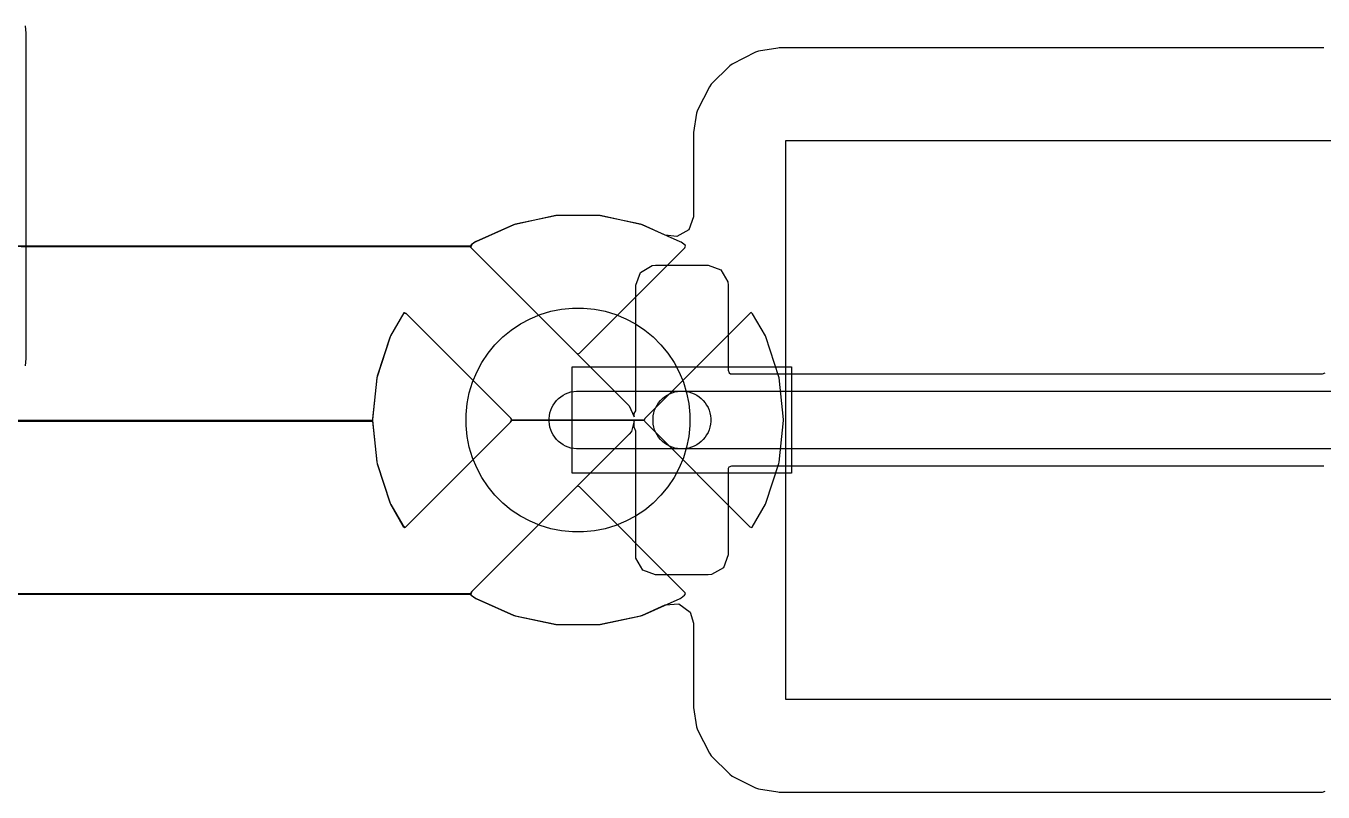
# Model space of a CAD drawing. Extents: x 124579 to 173950, y -108350 to -87650.
# Drawn here: x 164700 to 170317, y -95230 to -91915 of the extents above; entities that cross this region are included whole.
import ezdxf

# ---------------------------------------------------------------- set-up
doc = ezdxf.new("R2010")
doc.units = 0
doc.layers.add('L2D0_Cu1', color=1, linetype='CONTINUOUS')
doc.layers.add('L4D0_Cu2', color=2, linetype='CONTINUOUS')

msp = doc.modelspace()

# ---------------------------------------------------------------- linework, layer by layer
at = {"layer": 'L2D0_Cu1'}
for points in [[(167990, -94830), (167990, -92410), (173070, -92410), (173070, -94830)], [(167066.202, -94104.416), (167018.836, -94099.751), (166972.155, -94090.465), (166926.608, -94076.649), (166882.636, -94058.435), (166840.66, -94035.998), (166801.086, -94009.556), (166764.294, -93979.361), (166730.639, -93945.706), (166700.444, -93908.914), (166674.002, -93869.34), (166651.565, -93827.364), (166633.351, -93783.392), (166619.535, -93737.845), (166610.249, -93691.164), (166605.584, -93643.798), (166605.584, -93596.202), (166610.249, -93548.836), (166619.535, -93502.155), (166633.351, -93456.608), (166651.565, -93412.636), (166674.002, -93370.66), (166700.444, -93331.086), (166730.639, -93294.294), (166764.294, -93260.639), (166801.086, -93230.444), (166840.66, -93204.002), (166882.636, -93181.565), (166926.608, -93163.351), (166972.155, -93149.535), (167018.836, -93140.249), (167066.202, -93135.584), (167113.798, -93135.584), (167161.164, -93140.249), (167207.845, -93149.535), (167253.392, -93163.351), (167297.364, -93181.565), (167339.34, -93204.002), (167378.914, -93230.444), (167415.706, -93260.639), (167449.361, -93294.294), (167479.556, -93331.086), (167505.998, -93370.66), (167528.435, -93412.636), (167546.649, -93456.608), (167560.465, -93502.155), (167569.751, -93548.836), (167574.416, -93596.202), (167574.416, -93643.798), (167569.751, -93691.164), (167560.465, -93737.845), (167546.649, -93783.392), (167528.435, -93827.364), (167505.998, -93869.34), (167479.556, -93908.914), (167449.361, -93945.706), (167415.706, -93979.361), (167378.914, -94009.556), (167339.34, -94035.998), (167297.364, -94058.435), (167253.392, -94076.649), (167207.845, -94090.465), (167161.164, -94099.751), (167113.798, -94104.416)], [(167065, -93850), (167065, -93390), (168015, -93390), (168015, -93850)], [(167083.859, -93745), (167071.637, -93743.796), (167059.591, -93741.4), (167047.838, -93737.835), (167036.491, -93733.135), (167025.66, -93727.345), (167015.448, -93720.522), (167005.954, -93712.731), (166997.269, -93704.046), (166989.478, -93694.552), (166982.655, -93684.34), (166976.865, -93673.509), (166972.165, -93662.162), (166968.6, -93650.409), (166966.204, -93638.363), (166965, -93626.141), (166965, -93613.859), (166966.204, -93601.637), (166968.6, -93589.591), (166972.165, -93577.838), (166976.865, -93566.491), (166982.655, -93555.66), (166989.478, -93545.448), (166997.269, -93535.954), (167005.954, -93527.269), (167015.448, -93519.478), (167025.66, -93512.655), (167036.491, -93506.865), (167047.838, -93502.165), (167059.591, -93498.6), (167071.637, -93496.204), (167083.859, -93495), (167546.141, -93495), (167558.363, -93496.204), (167570.409, -93498.6), (167582.162, -93502.165), (167593.509, -93506.865), (167604.34, -93512.655), (167614.552, -93519.478), (167624.046, -93527.269), (167632.731, -93535.954), (167640.522, -93545.448), (167647.345, -93555.66), (167653.135, -93566.491), (167657.835, -93577.838), (167661.4, -93589.591), (167663.796, -93601.637), (167665, -93613.859), (167665, -93626.141), (167663.796, -93638.363), (167661.4, -93650.409), (167657.835, -93662.162), (167653.135, -93673.509), (167647.345, -93684.34), (167640.522, -93694.552), (167632.731, -93704.046), (167624.046, -93712.731), (167614.552, -93720.522), (167604.34, -93727.345), (167593.509, -93733.135), (167582.162, -93737.835), (167570.409, -93741.4), (167558.363, -93743.796), (167546.141, -93745)]]:
    msp.add_lwpolyline(points, close=True, dxfattribs=at)
for points in [[(160275.833, -92868.019), (166624.219, -92868.019), (166625.279, -92872.436), (167083.107, -93330.264), (167090, -93333.119), (167096.893, -93330.264), (167552.877, -92874.28), (167555.732, -92867.387), (167553.994, -92863.191), (167537.018, -92850.857), (167532.591, -92848.301), (167367.328, -92774.722), (167362.477, -92773.146), (167185.526, -92735.533), (167180.453, -92735), (166999.547, -92735), (166994.474, -92735.533), (166817.523, -92773.146), (166812.672, -92774.722), (166647.412, -92848.3), (166642.98, -92850.859), (166628.116, -92861.659), (166624.219, -92868.019), (160275.833, -92868.019)], [(161030.364, -93622.55), (166200.393, -93622.55), (166219.303, -93802.464), (166220.364, -93807.455), (166276.266, -93979.503), (166278.344, -93984.171), (166333.734, -94080.11), (166339.651, -94084.65), (166342.94, -94084.217), (166800.264, -93626.893), (166803.119, -93620), (167376.881, -93620), (167379.736, -93626.893), (167834.5, -94081.657), (167841.393, -94084.512), (167844.457, -94083.243), (167901.656, -93984.171), (167903.734, -93979.503), (167959.636, -93807.455), (167960.697, -93802.464), (167979.607, -93622.55), (167979.607, -93617.45), (167960.697, -93437.536), (167959.636, -93432.545), (167903.734, -93260.497), (167901.656, -93255.829), (167846.266, -93159.89), (167840.349, -93155.35), (167837.06, -93155.783), (167379.736, -93613.107), (167376.881, -93620), (166803.119, -93620), (166800.264, -93613.107), (166345.5, -93158.343), (166338.607, -93155.488), (166335.543, -93156.757), (166278.344, -93255.829), (166276.266, -93260.497), (166220.364, -93432.545), (166219.303, -93437.536), (166200.393, -93617.45), (166200.393, -93622.55), (161030.364, -93622.55)], [(170536.141, -93745), (167533.859, -93745), (167521.637, -93743.796), (167509.591, -93741.4), (167497.838, -93737.835), (167486.491, -93733.135), (167475.66, -93727.345), (167465.448, -93720.522), (167455.954, -93712.731), (167447.269, -93704.046), (167439.478, -93694.552), (167432.655, -93684.34), (167426.865, -93673.509), (167422.165, -93662.162), (167418.6, -93650.409), (167416.204, -93638.363), (167415, -93626.141), (167415, -93613.859), (167416.204, -93601.637), (167418.6, -93589.591), (167422.165, -93577.838), (167426.865, -93566.491), (167432.655, -93555.66), (167439.478, -93545.448), (167447.269, -93535.954), (167455.954, -93527.269), (167465.448, -93519.478), (167475.66, -93512.655), (167486.491, -93506.865), (167497.838, -93502.165), (167509.591, -93498.6), (167521.637, -93496.204), (167533.859, -93495), (170536.141, -93495)], [(161780.427, -94372.613), (166624.268, -94372.613), (166626.006, -94376.809), (166642.982, -94389.143), (166647.409, -94391.699), (166812.672, -94465.278), (166817.523, -94466.854), (166994.474, -94504.467), (166999.547, -94505), (167180.453, -94505), (167185.526, -94504.467), (167362.477, -94466.854), (167367.328, -94465.278), (167532.591, -94391.699), (167537.018, -94389.143), (167551.885, -94378.342), (167555.783, -94371.981), (167554.722, -94367.565), (167096.893, -93909.736), (167090, -93906.881), (167083.107, -93909.736), (166627.123, -94365.72), (166624.268, -94372.613), (161780.427, -94372.613)]]:
    msp.add_lwpolyline(points, dxfattribs=at)
at = {"layer": 'L4D0_Cu2'}
for points in [[(164697.519, -93385.369), (164700.5, -93353.834), (164700.5, -92868.019), (166624.219, -92868.019), (166625.279, -92872.436), (167083.107, -93330.264), (167090, -93333.119), (167096.893, -93330.264), (167552.877, -92874.28), (167555.732, -92867.387), (167553.994, -92863.191), (167537.018, -92850.857), (167532.591, -92848.301), (167367.328, -92774.722), (167362.477, -92773.146), (167185.526, -92735.533), (167180.453, -92735), (166999.547, -92735), (166994.474, -92735.533), (166817.523, -92773.146), (166812.672, -92774.722), (166647.412, -92848.3), (166642.98, -92850.859), (166628.116, -92861.659), (166624.219, -92868.019), (164700.5, -92868.019), (164700.5, -91946.166), (164697.519, -91914.631)], [(170319.568, -92010.001), (167961.916, -92010.001), (167955.164, -92010.532), (167871.58, -92023.77), (167858.783, -92027.927), (167758.021, -92079.268), (167747.142, -92087.172), (167667.172, -92167.142), (167659.268, -92178.021), (167607.925, -92278.788), (167603.77, -92291.575), (167590.531, -92375.165), (167590, -92381.914), (167590, -92740.663), (167569.763, -92796.264), (167518.521, -92825.849), (167468.317, -92819.685), (167369.127, -92775.523), (167360.551, -92772.736), (167187.448, -92735.942), (167178.486, -92735), (167001.514, -92735), (166992.552, -92735.942), (166819.449, -92772.736), (166810.873, -92775.523), (166649.204, -92847.502), (166641.393, -92852.013), (166632.571, -92858.422), (166625.618, -92868.731), (164678.3, -92868.731)], [(164678.3, -92868.731), (166625.618, -92868.731), (166626.093, -92873.25), (167311.678, -93558.835), (167333.84, -93606.361), (167333.84, -93591.998), (167340, -93580.165), (167340, -93036.5), (167360.237, -92980.899), (167411.479, -92951.314), (167426.5, -92950), (167653.5, -92950), (167709.101, -92970.237), (167738.686, -93021.479), (167740, -93036.5), (167740, -93404.749), (167744.252, -93416.432), (167750.432, -93420), (170314.749, -93420), (170326.432, -93415.748)], [(164531.586, -93624.51), (166200.599, -93624.51), (166219.097, -93800.509), (166220.972, -93809.325), (166275.657, -93977.631), (166279.327, -93985.873), (166330.981, -94075.341), (166340.506, -94083.334), (166342.979, -94083.334), (166345.306, -94081.851), (166796.372, -93630.785), (166801.627, -93619.517), (166799.779, -93612.622), (166349.392, -93162.235), (166338.124, -93156.98), (166335.734, -93157.621), (166333.87, -93159.654), (166279.327, -93254.127), (166275.657, -93262.369), (166220.972, -93430.675), (166219.097, -93439.491), (166200.599, -93615.49), (166200.599, -93624.51), (164531.586, -93624.51)], [(164571.608, -93622.55), (166200.393, -93622.55), (166219.303, -93802.464), (166220.364, -93807.455), (166276.266, -93979.503), (166278.344, -93984.171), (166333.734, -94080.11), (166339.651, -94084.65), (166342.94, -94084.217), (166800.264, -93626.893), (166803.119, -93620), (167376.881, -93620), (167379.736, -93626.893), (167834.5, -94081.657), (167841.393, -94084.512), (167844.457, -94083.243), (167901.656, -93984.171), (167903.734, -93979.503), (167959.636, -93807.455), (167960.697, -93802.464), (167979.607, -93622.55), (167979.607, -93617.45), (167960.697, -93437.536), (167959.636, -93432.545), (167903.734, -93260.497), (167901.656, -93255.829), (167846.266, -93159.89), (167840.349, -93155.35), (167837.06, -93155.783), (167379.736, -93613.107), (167376.881, -93620), (166803.119, -93620), (166800.264, -93613.107), (166345.5, -93158.343), (166338.607, -93155.488), (166335.543, -93156.757), (166278.344, -93255.829), (166276.266, -93260.497), (166220.364, -93432.545), (166219.303, -93437.536), (166200.393, -93617.45), (166200.393, -93622.55), (164571.608, -93622.55)], [(170319.568, -93820), (167755.251, -93820), (167743.568, -93824.252), (167740, -93830.432), (167740, -94203.5), (167719.763, -94259.101), (167668.521, -94288.686), (167653.5, -94290), (167426.5, -94290), (167370.899, -94269.763), (167341.314, -94218.521), (167340, -94203.5), (167340, -93668.096), (167333.839, -93651.168), (167333.839, -93623.077), (167321.37, -93669.614), (167311.678, -93681.165), (166631.015, -94361.828), (166625.76, -94373.096), (159460.65, -94373.096)], [(159497.366, -94372.613), (166624.268, -94372.613), (166626.006, -94376.809), (166642.982, -94389.143), (166647.409, -94391.699), (166812.672, -94465.278), (166817.523, -94466.854), (166994.474, -94504.467), (166999.547, -94505), (167180.453, -94505), (167185.526, -94504.467), (167362.477, -94466.854), (167367.328, -94465.278), (167532.591, -94391.699), (167537.018, -94389.143), (167551.885, -94378.342), (167555.783, -94371.981), (167554.722, -94367.565), (167096.893, -93909.736), (167090, -93906.881), (167083.107, -93909.736), (166627.123, -94365.72), (166624.268, -94372.613), (159497.366, -94372.613)], [(159460.65, -94373.096), (166625.76, -94373.096), (166626.936, -94377.485), (166641.393, -94387.989), (166649.203, -94392.498), (166810.873, -94464.477), (166819.449, -94467.264), (166992.552, -94504.058), (167001.514, -94505), (167178.486, -94505), (167187.448, -94504.058), (167360.551, -94467.264), (167369.131, -94464.476), (167468.319, -94420.315), (167527.344, -94416.188), (167575.213, -94450.967), (167590.001, -94499.337), (167590.001, -94858.084), (167590.532, -94864.836), (167603.77, -94948.42), (167607.927, -94961.217), (167659.268, -95061.979), (167667.172, -95072.858), (167747.142, -95152.828), (167758.021, -95160.732), (167858.788, -95212.075), (167871.575, -95216.23), (167955.165, -95229.469), (167961.914, -95230), (170314.749, -95230), (170326.432, -95225.748)]]:
    msp.add_lwpolyline(points, dxfattribs=at)
for points in [[(167990, -94830), (167990, -92410), (173070, -92410), (173070, -94830)], [(167066.202, -94104.416), (167018.836, -94099.751), (166972.155, -94090.465), (166926.608, -94076.649), (166882.636, -94058.435), (166840.66, -94035.998), (166801.086, -94009.556), (166764.294, -93979.361), (166730.639, -93945.706), (166700.444, -93908.914), (166674.002, -93869.34), (166651.565, -93827.364), (166633.351, -93783.392), (166619.535, -93737.845), (166610.249, -93691.164), (166605.584, -93643.798), (166605.584, -93596.202), (166610.249, -93548.836), (166619.535, -93502.155), (166633.351, -93456.608), (166651.565, -93412.636), (166674.002, -93370.66), (166700.444, -93331.086), (166730.639, -93294.294), (166764.294, -93260.639), (166801.086, -93230.444), (166840.66, -93204.002), (166882.636, -93181.565), (166926.608, -93163.351), (166972.155, -93149.535), (167018.836, -93140.249), (167066.202, -93135.584), (167113.798, -93135.584), (167161.164, -93140.249), (167207.845, -93149.535), (167253.392, -93163.351), (167297.364, -93181.565), (167339.34, -93204.002), (167378.914, -93230.444), (167415.706, -93260.639), (167449.361, -93294.294), (167479.556, -93331.086), (167505.998, -93370.66), (167528.435, -93412.636), (167546.649, -93456.608), (167560.465, -93502.155), (167569.751, -93548.836), (167574.416, -93596.202), (167574.416, -93643.798), (167569.751, -93691.164), (167560.465, -93737.845), (167546.649, -93783.392), (167528.435, -93827.364), (167505.998, -93869.34), (167479.556, -93908.914), (167449.361, -93945.706), (167415.706, -93979.361), (167378.914, -94009.556), (167339.34, -94035.998), (167297.364, -94058.435), (167253.392, -94076.649), (167207.845, -94090.465), (167161.164, -94099.751), (167113.798, -94104.416)], [(167065, -93850), (167065, -93390), (168015, -93390), (168015, -93850)]]:
    msp.add_lwpolyline(points, close=True, dxfattribs=at)

doc.saveas('drawing.dxf')
